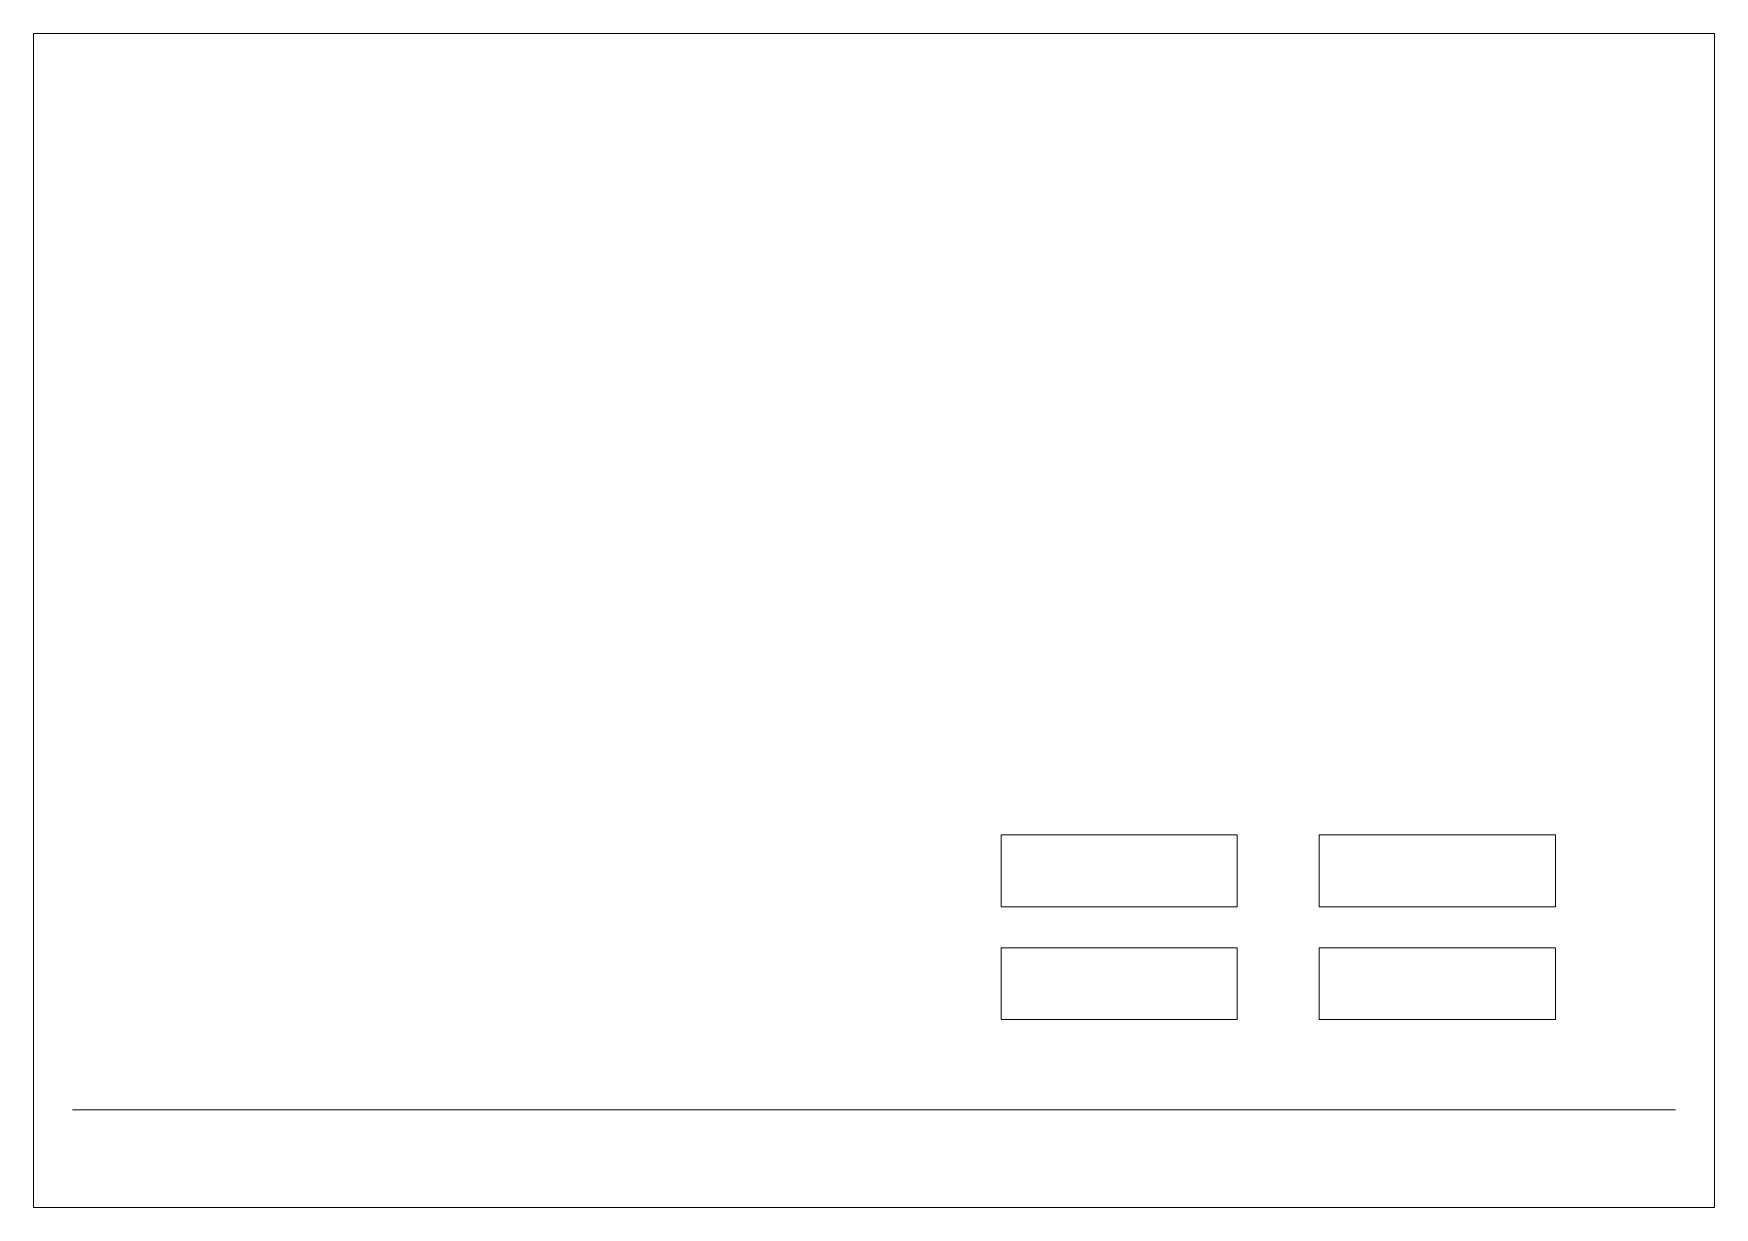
# Model space of a CAD drawing. Header units: millimetres. Extents: x -79780 to 76600, y 220 to 11660.
# Drawn here: x -19780 to -3400, y 220 to 11660 of the extents above; entities that cross this region are included whole.
import ezdxf

# ---------------------------------------------------------------- set-up
doc = ezdxf.new("R2010")
doc.units = ezdxf.units.MM
doc.layers.add('FRAME', color=8, linetype='CONTINUOUS', lineweight=0, plot=False)

msp = doc.modelspace()

# ---------------------------------------------------------------- linework, layer by layer
at = {"layer": 'FRAME'}
for p, q in [((-3400, 11660), (-19780, 11660)), ((-19780, 11660), (-19780, 220)), ((-3400, 220), (-3400, 11660)), ((-8050, 3850), (-10350, 3850)), ((-10350, 3850), (-10350, 3150)), ((-8050, 3150), (-8050, 3850)), ((-4950, 3850), (-7250, 3850)), ((-7250, 3850), (-7250, 3150)), ((-4950, 3150), (-4950, 3850)), ((-10350, 3150), (-8050, 3150)), ((-7250, 3150), (-4950, 3150)), ((-8050, 2750), (-10350, 2750)), ((-10350, 2750), (-10350, 2050)), ((-8050, 2050), (-8050, 2750)), ((-4950, 2750), (-7250, 2750)), ((-7250, 2750), (-7250, 2050)), ((-4950, 2050), (-4950, 2750)), ((-10350, 2050), (-8050, 2050)), ((-7250, 2050), (-4950, 2050)), ((-19400, 1170), (-3780, 1170)), ((-19780, 220), (-3400, 220))]:
    msp.add_line(p, q, dxfattribs=at)

doc.saveas('drawing.dxf')
